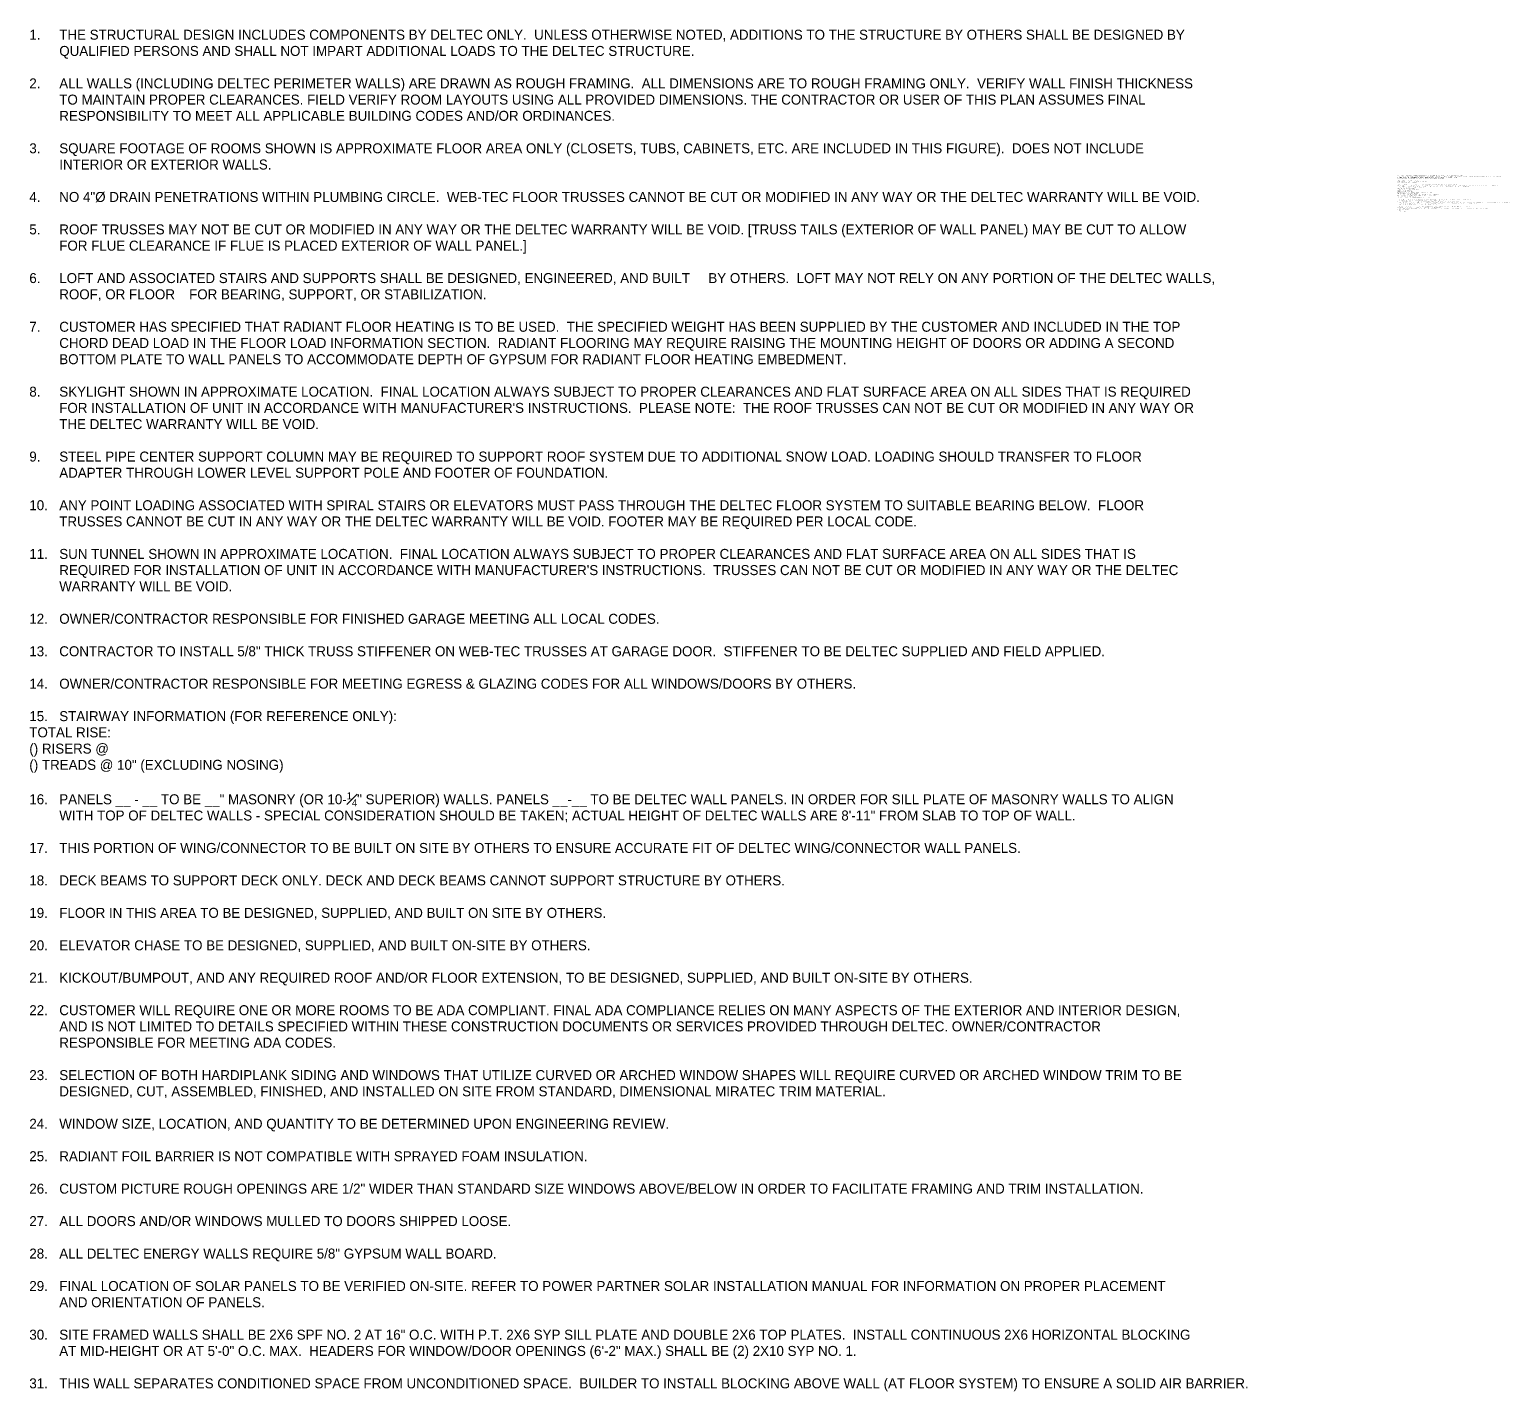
# Model space of a CAD drawing. Header units: inches. Extents: x 2244 to 5035, y -1136 to -181.
# Drawn here: x 2244 to 3282, y -1136 to -181 of the extents above; entities that cross this region are included whole.
import ezdxf

# ---------------------------------------------------------------- set-up
doc = ezdxf.new("R2010")
doc.units = ezdxf.units.IN
doc.header["$LTSCALE"] = 10
doc.header["$MEASUREMENT"] = 0
doc.layers.add('A-TXT', color=222, linetype='CONTINUOUS')
doc.styles.add('NCS', font='arial.ttf')
doc.styles.add('Schedule-Header', font='GOTHIC.TTF')

msp = doc.modelspace()

# ---------------------------------------------------------------- texts
at = {"layer": 'A-TXT', "attachment_point": 1, "line_spacing_factor": 0.975}
for s, insert, char_height, width, style in [('\\A1;\\pi-21,l21,t21;1.^ITHE STRUCTURAL DESIGN INCLUDES COMPONENTS BY DELTEC ONLY.  UNLESS OTHERWISE NOTED, ADDITIONS TO THE STRUCTURE BY OTHERS SHALL BE DESIGNED BY QUALIFIED PERSONS AND SHALL NOT IMPART ADDITIONAL LOADS TO THE DELTEC STRUCTURE.\\P\\pi0,l0,tz;\\P\\pi-21,l21,t21;2.^IALL WALLS (INCLUDING DELTEC PERIMETER WALLS) ARE DRAWN AS ROUGH FRAMING.  ALL DIMENSIONS ARE TO ROUGH FRAMING ONLY.  VERIFY WALL FINISH THICKNESS TO MAINTAIN PROPER CLEARANCES. FIELD VERIFY ROOM LAYOUTS USING ALL PROVIDED DIMENSIONS. THE CONTRACTOR OR USER OF THIS PLAN ASSUMES FINAL RESPONSIBILITY TO MEET ALL APPLICABLE BUILDING CODES AND/OR ORDINANCES.\\P\\pi0,l0,tz;\\P\\pi-21,l21,t21;3.^ISQUARE FOOTAGE OF ROOMS SHOWN IS APPROXIMATE FLOOR AREA ONLY (CLOSETS, TUBS, CABINETS, ETC. ARE INCLUDED IN THIS FIGURE).  DOES NOT INCLUDE INTERIOR OR EXTERIOR WALLS.\\P\\pi0,l0,tz;\\P\\pi-21,l21,t21;4.^INO 4"Ø DRAIN PENETRATIONS WITHIN PLUMBING CIRCLE.  WEB-TEC FLOOR TRUSSES CANNOT BE CUT OR MODIFIED IN ANY WAY OR THE DELTEC WARRANTY WILL BE VOID.\\P\\pi0,l0,tz;\\P\\pi-21,l21,t21;5.^IROOF TRUSSES MAY NOT BE CUT OR MODIFIED IN ANY WAY OR THE DELTEC WARRANTY WILL BE VOID. [TRUSS TAILS (EXTERIOR OF WALL PANEL) MAY BE CUT TO ALLOW FOR FLUE CLEARANCE IF FLUE IS PLACED EXTERIOR OF WALL PANEL.]\\P\\pi0,l0,tz;\\P\\pi-21,l21,t21,448;6.^ILOFT AND ASSOCIATED STAIRS AND SUPPORTS SHALL BE DESIGNED, ENGINEERED, AND BUILT^IBY OTHERS.  LOFT MAY NOT RELY ON ANY PORTION OF THE DELTEC WALLS, \\P\\pi0,t112;ROOF, OR FLOOR^IFOR BEARING, SUPPORT, OR STABILIZATION.\\P\\pl0,tz;\\P\\pi-21,l21,t21;7.^ICUSTOMER HAS SPECIFIED THAT RADIANT FLOOR HEATING IS TO BE USED.  THE SPECIFIED WEIGHT HAS BEEN SUPPLIED BY THE CUSTOMER AND INCLUDED IN THE TOP CHORD DEAD LOAD IN THE FLOOR LOAD INFORMATION SECTION.  RADIANT FLOORING MAY REQUIRE RAISING THE MOUNTING HEIGHT OF DOORS OR ADDING A SECOND BOTTOM PLATE TO WALL PANELS TO ACCOMMODATE DEPTH OF GYPSUM FOR RADIANT FLOOR HEATING EMBEDMENT.\\P\\pi0,l0,tz;\\P\\pi-21,l21,t21;8.^ISKYLIGHT SHOWN IN APPROXIMATE LOCATION.  FINAL LOCATION ALWAYS SUBJECT TO PROPER CLEARANCES AND FLAT SURFACE AREA ON ALL SIDES THAT IS REQUIRED FOR INSTALLATION OF UNIT IN ACCORDANCE WITH MANUFACTURER\'S INSTRUCTIONS.  PLEASE NOTE:  THE ROOF TRUSSES CAN NOT BE CUT OR MODIFIED IN ANY WAY OR THE DELTEC WARRANTY WILL BE VOID.\\P\\pi0,l0,tz;\\P\\pi-21,l21,t21;9.^ISTEEL PIPE CENTER SUPPORT COLUMN MAY BE REQUIRED TO SUPPORT ROOF SYSTEM DUE TO ADDITIONAL SNOW LOAD. LOADING SHOULD TRANSFER TO FLOOR ADAPTER THROUGH LOWER LEVEL SUPPORT POLE AND FOOTER OF FOUNDATION.\\P\\pi0,l0,tz;\\P\\pi-21,l21,t21;10.^IANY POINT LOADING ASSOCIATED WITH SPIRAL STAIRS OR ELEVATORS MUST PASS THROUGH THE DELTEC FLOOR SYSTEM TO SUITABLE BEARING BELOW.  FLOOR TRUSSES CANNOT BE CUT IN ANY WAY OR THE DELTEC WARRANTY WILL BE VOID. FOOTER MAY BE REQUIRED PER LOCAL CODE.\\P\\pi0,l0,tz;\\P\\pi-21,l21,t21;11.^ISUN TUNNEL SHOWN IN APPROXIMATE LOCATION.  FINAL LOCATION ALWAYS SUBJECT TO PROPER CLEARANCES AND FLAT SURFACE AREA ON ALL SIDES THAT IS REQUIRED FOR INSTALLATION OF UNIT IN ACCORDANCE WITH MANUFACTURER\'S INSTRUCTIONS.  TRUSSES CAN NOT BE CUT OR MODIFIED IN ANY WAY OR THE DELTEC WARRANTY WILL BE VOID.\\P\\pi0,l0,tz;\\P\\pi-21,l21,t21;12.^IOWNER/CONTRACTOR RESPONSIBLE FOR FINISHED GARAGE MEETING ALL LOCAL CODES.\\P\\pi0,l0,tz;\\P\\pi-21,l21,t21;13.^ICONTRACTOR TO INSTALL 5/8" THICK TRUSS STIFFENER ON WEB-TEC TRUSSES AT GARAGE DOOR.  STIFFENER TO BE DELTEC SUPPLIED AND FIELD APPLIED.\\P\\pi0,l0,tz;\\P\\pi-21,l21,t21;14.^IOWNER/CONTRACTOR RESPONSIBLE FOR MEETING EGRESS & GLAZING CODES FOR ALL WINDOWS/DOORS BY OTHERS.\\P\\pi0,l0,tz;\\P\\pi-21,l21,t21;15.^ISTAIRWAY INFORMATION (FOR REFERENCE ONLY):^JTOTAL RISE:^J() RISERS @ ^J() TREADS @ 10" (EXCLUDING NOSING)\\P\\pi0,l0,tz;\\P\\pi-21,l21,t21;16.^IPANELS __ - __ TO BE __" MASONRY (OR 10-{\\H0.7x;\\S1#4;}" SUPERIOR) WALLS. PANELS __-__ TO BE DELTEC WALL PANELS. IN ORDER FOR SILL PLATE OF MASONRY WALLS TO ALIGN WITH TOP OF DELTEC WALLS - SPECIAL CONSIDERATION SHOULD BE TAKEN; ACTUAL HEIGHT OF DELTEC WALLS ARE 8\'-11" FROM SLAB TO TOP OF WALL.\\P\\pi0,l0,tz;\\P\\pi-21,l21,t21;17.^ITHIS PORTION OF WING/CONNECTOR TO BE BUILT ON SITE BY OTHERS TO ENSURE ACCURATE FIT OF DELTEC WING/CONNECTOR WALL PANELS.\\P\\pi0,l0,tz;\\P\\pi-21,l21,t21;18.^IDECK BEAMS TO SUPPORT DECK ONLY. DECK AND DECK BEAMS CANNOT SUPPORT STRUCTURE BY OTHERS.\\P\\pi0,l0,tz;\\P\\pi-21,l21,t21;19.^IFLOOR IN THIS AREA TO BE DESIGNED, SUPPLIED, AND BUILT ON SITE BY OTHERS.\\P\\pi0,l0,tz;\\P\\pi-21,l21,t21;20.^IELEVATOR CHASE TO BE DESIGNED, SUPPLIED, AND BUILT ON-SITE BY OTHERS.\\P\\pi0,l0,tz;\\P\\pi-21,l21,t21;21.^IKICKOUT/BUMPOUT, AND ANY REQUIRED ROOF AND/OR FLOOR EXTENSION, TO BE DESIGNED, SUPPLIED, AND BUILT ON-SITE BY OTHERS.\\P\\pi0,l0,tz;\\P\\pi-21,l21,t21;22.^ICUSTOMER WILL REQUIRE ONE OR MORE ROOMS TO BE ADA COMPLIANT. FINAL ADA COMPLIANCE RELIES ON MANY ASPECTS OF THE EXTERIOR AND INTERIOR DESIGN, AND IS NOT LIMITED TO DETAILS SPECIFIED WITHIN THESE CONSTRUCTION DOCUMENTS OR SERVICES PROVIDED THROUGH DELTEC. OWNER/CONTRACTOR RESPONSIBLE FOR MEETING ADA CODES.\\P\\pi0,l0,tz;\\P\\pi-21,l21,t21;23.^ISELECTION OF BOTH HARDIPLANK SIDING AND WINDOWS THAT UTILIZE CURVED OR ARCHED WINDOW SHAPES WILL REQUIRE CURVED OR ARCHED WINDOW TRIM TO BE DESIGNED, CUT, ASSEMBLED, FINISHED, AND INSTALLED ON SITE FROM STANDARD, DIMENSIONAL MIRATEC TRIM MATERIAL.\\P\\pi0,l0,tz;\\P\\pi-21,l21,t21;24.^IWINDOW SIZE, LOCATION, AND QUANTITY TO BE DETERMINED UPON ENGINEERING REVIEW.\\P\\pi0,l0,tz;\\P\\pi-21,l21,t21;25.^IRADIANT FOIL BARRIER IS NOT COMPATIBLE WITH SPRAYED FOAM INSULATION.\\P\\pi0,l0,tz;\\P\\pi-21,l21,t21;26.^ICUSTOM PICTURE ROUGH OPENINGS ARE 1/2" WIDER THAN STANDARD SIZE WINDOWS ABOVE/BELOW IN ORDER TO FACILITATE FRAMING AND TRIM INSTALLATION.\\P\\pi0,l0,tz;\\P\\pi-21,l21,t21;27.^IALL DOORS AND/OR WINDOWS MULLED TO DOORS SHIPPED LOOSE.\\P\\pi0,l0,tz;\\P\\pi-21,l21,t21;28.^IALL DELTEC ENERGY WALLS REQUIRE 5/8" GYPSUM WALL BOARD.\\P\\pi0,l0,tz;\\P\\pi-21,l21,t21;29.^IFINAL LOCATION OF SOLAR PANELS TO BE VERIFIED ON-SITE. REFER TO POWER PARTNER SOLAR INSTALLATION MANUAL FOR INFORMATION ON PROPER PLACEMENT AND ORIENTATION OF PANELS.\\P\\pi0,l0,tz;\\P\\pi-21,l21,t21;30.^ISITE FRAMED WALLS SHALL BE 2X6 SPF NO. 2 AT 16" O.C. WITH P.T. 2X6 SYP SILL PLATE AND DOUBLE 2X6 TOP PLATES.  INSTALL CONTINUOUS 2X6 HORIZONTAL BLOCKING AT MID-HEIGHT OR AT 5\'-0" O.C. MAX.  HEADERS FOR WINDOW/DOOR OPENINGS (6\'-2" MAX.) SHALL BE (2) 2X10 SYP NO. 1.\\P\\pi0,l0,tz;\\P\\pi-21,l21,t21;31.^ITHIS WALL SEPARATES CONDITIONED SPACE FROM UNCONDITIONED SPACE.  BUILDER TO INSTALL BLOCKING ABOVE WALL (AT FLOOR SYSTEM) TO ENSURE A SOLID AIR BARRIER.', (2244, -181.5), 7, 816, 'Schedule-Header'), ('\\A1;\\pi-0.75,l0.75,t0.75;THE STRUCTURAL DESIGN INCLUDES COMPONENTS BY DELTEC ONLY.  UNLESS OTHERWISE NOTED, ADDITIONS TO THE STRUCTURE BY OTHERS SHALL BE DESIGNED BY QUALIFIED PERSONS AND SHALL NOT IMPART ADDITIONAL LOADS TO THE DELTEC STRUCTURE.\\P\\pi0,l0,tz;\\P\\pi-0.75,l0.75,t0.75;ALL WALLS (INCLUDING DELTEC PERIMETER WALLS) ARE DRAWN AS ROUGH FRAMING.  ALL DIMENSIONS ARE TO ROUGH FRAMING ONLY.  VERIFY WALL FINISH THICKNESS TO MAINTAIN PROPER CLEARANCES. FIELD VERIFY ROOM LAYOUTS USING ALL PROVIDED DIMENSIONS. THE CONTRACTOR OR USER OF THIS PLAN ASSUMES FINAL RESPONSIBILITY TO MEET ALL APPLICABLE BUILDING CODES AND/OR ORDINANCES.\\P\\pi0,l0,tz;\\P\\pi-0.75,l0.75,t0.75;ROOF TRUSSES MAY NOT BE CUT OR MODIFIED IN ANY WAY OR THE DELTEC WARRANTY WILL BE VOID. [TRUSS TAILS (EXTERIOR OF WALL PANEL) MAY BE CUT TO ALLOW FOR FLUE CLEARANCE IF FLUE IS PLACED EXTERIOR OF WALL PANEL.]\\P\\PSQUARE FOOTAGE OF ROOMS SHOWN IS APPROXIMATE FLOOR AREA ONLY (CLOSETS, TUBS, CABINETS, ETC. ARE INCLUDED IN THIS FIGURE).  DOES NOT INCLUDE INTERIOR OR EXTERIOR WALLS.\\P\\pi0,l0,tz;\\P\\P\\pi-0.75,l0.75,t0.75;OWNER/CONTRACTOR RESPONSIBLE FOR FINISHED GARAGE MEETING ALL LOCAL CODES.\\P\\POWNER/CONTRACTOR RESPONSIBLE FOR MEETING EGRESS & GLAZING CODES FOR ALL WINDOWS/DOORS BY OTHERS.\\P\\PRADIANT FOIL BARRIER IS NOT COMPATIBLE WITH SPRAYED FOAM INSULATION.\\P\\P\\pt17,34;LOFT AND ASSOCIATED STAIRS AND SUPPORTS SHALL BE DESIGNED, ENGINEERED, AND BUILT^IBY OTHERS.  LOFT MAY NOT RELY ON ANY PORTION OF THE DELTEC WALLS, ROOF, OR FLOOR^IFOR BEARING, SUPPORT, OR STABILIZATION.\\P\\pi0,l0,tz;\\P\\pi-0.75,l0.75,t0.75;SKYLIGHTS AND SUN TUNNELS ARE SHOWN IN APPROXIMATE LOCATIONS.  FINAL LOCATION ALWAYS SUBJECT TO PROPER CLEARANCES AND FLAT SURFACE AREA ON ALL SIDES THAT IS REQUIRED FOR INSTALLATION OF UNIT IN ACCORDANCE WITH MANUFACTURER\'S INSTRUCTIONS.  PLEASE NOTE:  THE ROOF TRUSSES CAN NOT BE CUT OR MODIFIED IN ANY WAY OR THE DELTEC WARRANTY WILL BE VOID. \\P\\pi0,l0,tz;\\P\\pi-0.75,l0.75,t0.75;ANY POINT LOADING ASSOCIATED WITH SPIRAL STAIRS OR ELEVATORS MUST PASS THROUGH THE DELTEC FLOOR SYSTEM TO SUITABLE BEARING BELOW.  FLOOR TRUSSES CANNOT BE CUT IN ANY WAY OR THE DELTEC WARRANTY WILL BE VOID. FOOTER MAY BE REQUIRED PER LOCAL CODE.\\P\\pi0,l0,tz;\\P\\pi-0.75,l0.75,t0.75;DECK BEAMS TO SUPPORT DECK ONLY. DECK AND DECK BEAMS CANNOT SUPPORT STRUCTURE BY OTHERS.\\P\\PALL DOORS AND/OR WINDOWS MULLED TO DOORS SHIPPED LOOSE.\\P\\pi0,l0,tz;\\P\\pi-0.75,l0.75,t0.75;WINDOW SIZE, LOCATION, AND QUANTITY TO BE DETERMINED UPON ENGINEERING REVIEW\\P\\pi0,l0,tz;\\P\\pi-0.75,l0.75,t0.75;ALL DELTEC ENERGY WALLS REQUIRE 5/8" GYPSUM WALL BOARD.\\P\\pi0,l0,tz;\\P\\pi-0.75,l0.75,t0.75;THIS PORTION OF WING/CONNECTOR TO BE BUILT ON SITE BY OTHERS TO ENSURE ACCURATE FIT OF DELTEC WING/CONNECTOR WALL PANELS.\\P\\pi0,l0,tz;\\P\\pi-0.75,l0.75,t0.75;FLOOR IN THIS AREA TO BE DESIGNED, SUPPLIED, AND BUILT ON SITE BY OTHERS.\\P\\pi0,l0,tz;\\P\\pi-0.75,l0.75,t0.75;NO 4"Ø DRAIN PENETRATIONS WITHIN PLUMBING CIRCLE.  WEB-TEC FLOOR TRUSSES CANNOT BE CUT OR MODIFIED IN ANY WAY OR THE DELTEC WARRANTY WILL BE VOID.\\P\\pi0,l0,tz;\\P\\pi-0.75,l0.75,t0.75;CONTRACTOR TO INSTALL 5/8" THICK TRUSS STIFFENER ON WEB-TEC TRUSSES AT GARAGE DOOR.  STIFFENER TO BE DELTEC SUPPLIED AND FIELD APPLIED.\\P\\pi0,l0,tz;\\P\\pi-0.75,l0.75,t0.75;ELEVATOR CHASE TO BE DESIGNED, SUPPLIED, AND BUILT ON-SITE BY OTHERS.\\P\\pi0,l0,tz;\\P\\pi-0.75,l0.75,t0.75;KICKOUT/BUMPOUT, AND ANY REQUIRED ROOF AND/OR FLOOR EXTENSION, TO BE DESIGNED, SUPPLIED, AND BUILT ON-SITE BY OTHERS.\\P\\pi0,l0,tz;\\P\\pi-0.75,l0.75,t0.75;SELECTION OF BOTH FIBER CEMENT SIDING AND WINDOWS THAT UTILIZE CURVED OR ARCHED WINDOW SHAPES WILL REQUIRE CURVED OR ARCHED WINDOW TRIM TO BE DESIGNED, CUT, ASSEMBLED, FINISHED, AND INSTALLED ON SITE FROM STANDARD, DIMENSIONAL MIRATEC TRIM MATERIAL.\\P\\pi0,l0,tz;\\P\\pi-0.75,l0.75,t0.75;FINAL LOCATION OF SOLAR PANELS TO BE VERIFIED ON-SITE. REFER TO POWER PARTNER SOLAR INSTALLATION MANUAL FOR INFORMATION ON PROPER PLACEMENT AND ORIENTATION OF PANELS.\\P\\pi0,l0,tz;\\P\\pi-0.75,l0.75,t0.75;STEEL PIPE CENTER SUPPORT COLUMN MAY BE REQUIRED TO SUPPORT ROOF SYSTEM DUE TO ADDITIONAL SNOW LOAD. LOADING SHOULD TRANSFER TO FLOOR ADAPTER THROUGH LOWER LEVEL SUPPORT POLE AND FOOTER OF FOUNDATION.\\P\\pi0,l0,tz;\\P\\pi-0.75,l0.75,t0.75;CUSTOMER HAS SPECIFIED THAT RADIANT FLOOR HEATING IS TO BE USED.  THE SPECIFIED WEIGHT HAS BEEN SUPPLIED BY THE CUSTOMER AND INCLUDED IN THE TOP CHORD DEAD LOAD IN THE FLOOR LOAD INFORMATION SECTION.  RADIANT FLOORING MAY REQUIRE RAISING THE MOUNTING HEIGHT OF DOORS OR ADDING A SECOND BOTTOM PLATE TO WALL PANELS TO ACCOMMODATE DEPTH OF GYPSUM FOR RADIANT FLOOR HEATING EMBEDMENT.\\P\\pi0,l0,tz;\\P\\pi-0.75,l0.75,t0.75;PANELS __ - __ TO BE __" MASONRY (OR 10-1/4" SUPERIOR) WALLS. PANELS __-__ TO BE DELTEC WALL PANELS. IN ORDER FOR SILL PLATE OF MASONRY WALLS TO ALIGN WITH TOP OF DELTEC WALLS - SPECIAL CONSIDERATION SHOULD BE TAKEN; ACTUAL HEIGHT OF DELTEC WALLS ARE 8\'-11" FROM SLAB TO TOP OF WALL.\\P\\pi0,l0,tz;\\P\\pi-0.75,l0.75,t0.75;{\\H0.99998x;CUSTOM PICTURE ROUGH OPENINGS ARE 1/2" WIDER THAN STANDARD SIZE WINDOWS ABOVE/BELOW IN ORDER TO FACILITATE FRAMING AND TRIM INSTALLATION.\\P\\pi0,l0,tz;\\P\\pi-0.75,l0.75,t0.75;SITE FRAMED WALLS SHALL BE 2X6 SPF NO. 2 AT 16" O.C. WITH P.T. 2X6 SYP SILL PLATE AND DOUBLE 2X6 TOP PLATES.  INSTALL CONTINUOUS 2X6 HORIZONTAL BLOCKING AT MID-HEIGHT OR AT 5\'-0" O.C. MAX.  HEADERS FOR WINDOW/DOOR OPENINGS (6\'-2" MAX.) SHALL BE (2) 2X10 SYP NO. 1.\\P\\pi0,l0,tz;\\P\\pi-0.75,l0.75,t0.75;THIS WALL SEPARATES CONDITIONED SPACE FROM UNCONDITIONED SPACE.  BUILDER TO INSTALL BLOCKING ABOVE WALL (AT FLOOR SYSTEM) TO ENSURE A SOLID AIR BARRIER.\\P\\pi0,l0,tz;\\P\\pi-0.75,l0.75,t0.75;CUSTOMER WILL REQUIRE ONE OR MORE ROOMS TO BE ADA COMPLIANT. FINAL ADA COMPLIANCE RELIES ON MANY ASPECTS OF THE EXTERIOR AND INTERIOR DESIGN, AND IS NOT LIMITED TO DETAILS SPECIFIED WITHIN THESE CONSTRUCTION DOCUMENTS OR SERVICES PROVIDED THROUGH DELTEC. OWNER/CONTRACTOR RESPONSIBLE FOR MEETING ADA CODES.\\P\\PSTAIRWAY INFORMATION (FOR REFERENCE ONLY):\\P^ITOTAL RISE:^J() RISERS @ ^J() TREADS @ 10" (EXCLUDING NOSING)}', (3203, -283.5), 0.25, 864, 'NCS')]:
    msp.add_mtext(s, dxfattribs=dict(at, insert=insert, char_height=char_height, width=width, style=style))

doc.saveas('drawing.dxf')
